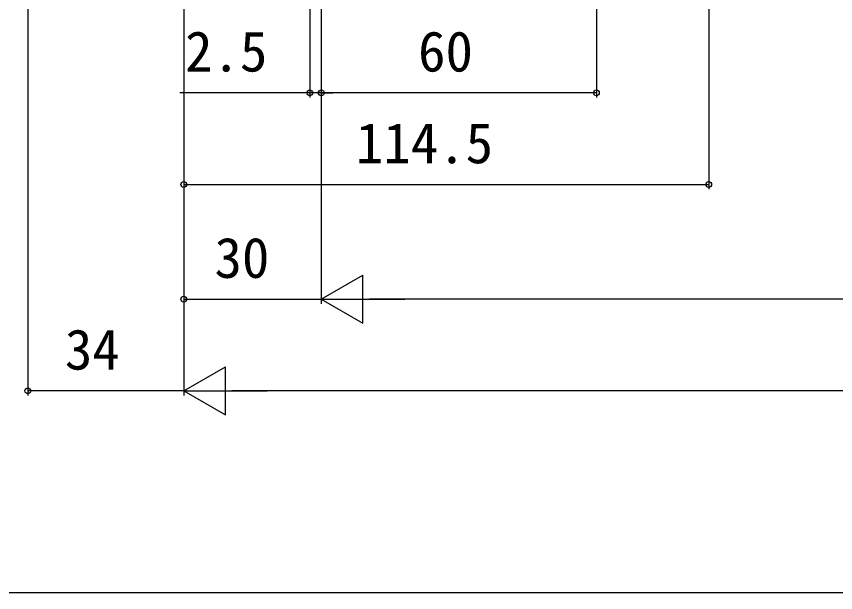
# Model space of a CAD drawing. Units: millimetres, scale not verified. Extents: x -525 to 525, y -783 to 779.
# Drawn here: x -286.5 to -107.8, y -782.8 to -657.1 of the extents above; entities that cross this region are included whole.
import ezdxf
from ezdxf.enums import TextEntityAlignment as Align

# ---------------------------------------------------------------- set-up
doc = ezdxf.new("R2010")
doc.units = ezdxf.units.MM
doc.header["$LTSCALE"] = 4
doc.layers.add('0-8_YKK_D', color=6, linetype='Continuous')
doc.layers.add('0-9_YKK_ZWAK', color=7, linetype='Continuous')
doc.styles.add('ＭＳ ゴシック', font='')
doc.styles.get('ＭＳ ゴシック').set_extended_font_data('MS Gothic')

msp = doc.modelspace()

# ---------------------------------------------------------------- linework, layer by layer
at = {"layer": '0-8_YKK_D'}
for p, q in [((-160, -476.287), (-160, -674.8)), ((-284, -509.5), (-284, -739.8)), ((-250, -536.5), (-250, -739.8)), ((-250, -536.5), (-250, -719.8)), ((-250, -536.5), (-250, -739.8)), ((-222.5, -550.3), (-222.5, -674.8)), ((-220, -550.3), (-220, -719.8)), ((-220, -550.3), (-220, -719.8)), ((-220, -550.801), (-220, -674.8)), ((-220, -551.5), (-220, -674.8)), ((-135.5, -554.15), (-135.5, -694.8)), ((-250, -565.301), (-250, -694.8)), ((-222.5, -673.8), (-250.827, -673.8)), ((-220, -673.8), (-222.5, -673.8)), ((-160, -673.8), (-220, -673.8)), ((-220, -673.8), (-217.45, -673.8)), ((-250, -693.8), (-135.5, -693.8)), ((-220, -718.8), (-210.907, -713.55)), ((-210.907, -724.05), (-210.907, -713.55)), ((-250, -718.8), (-220, -718.8)), ((-220, -718.8), (-210.907, -724.05)), ((-220, -718.8), (-201.813, -718.8)), ((209.5, -718.8), (-209.5, -718.8)), ((-250, -738.8), (-240.907, -733.55)), ((-240.907, -744.05), (-240.907, -733.55)), ((-250, -738.8), (-284, -738.8)), ((-250, -738.8), (-240.907, -744.05)), ((-250, -738.8), (-231.813, -738.8)), ((239.5, -738.8), (-239.5, -738.8))]:
    msp.add_line(p, q, dxfattribs=at)
for centre in [(-222.5, -673.8), (-220, -673.8), (-220, -673.8), (-160, -673.8), (-250, -693.8), (-135.5, -693.8), (-250, -718.8), (-284, -738.8)]:
    msp.add_circle(centre, 0.637, dxfattribs=at)
at = {"layer": '0-9_YKK_ZWAK'}
msp.add_lwpolyline([(-525, -782.8), (525, -782.8), (525, 747.2)], dxfattribs=at)

# ---------------------------------------------------------------- texts
at = {"layer": '0-8_YKK_D', "style": 'ＭＳ ゴシック'}
for s, p in [('2.5', (-249.714, -671.8)), ('60', (-198.898, -671.8)), ('114.5', (-212.454, -691.8)), ('30', (-243.287, -716.8)), ('34', (-275.914, -736.8))]:
    msp.add_text(s, height=8.798, dxfattribs=at).set_placement(p, align=Align.BOTTOM_LEFT)

doc.saveas('drawing.dxf')
